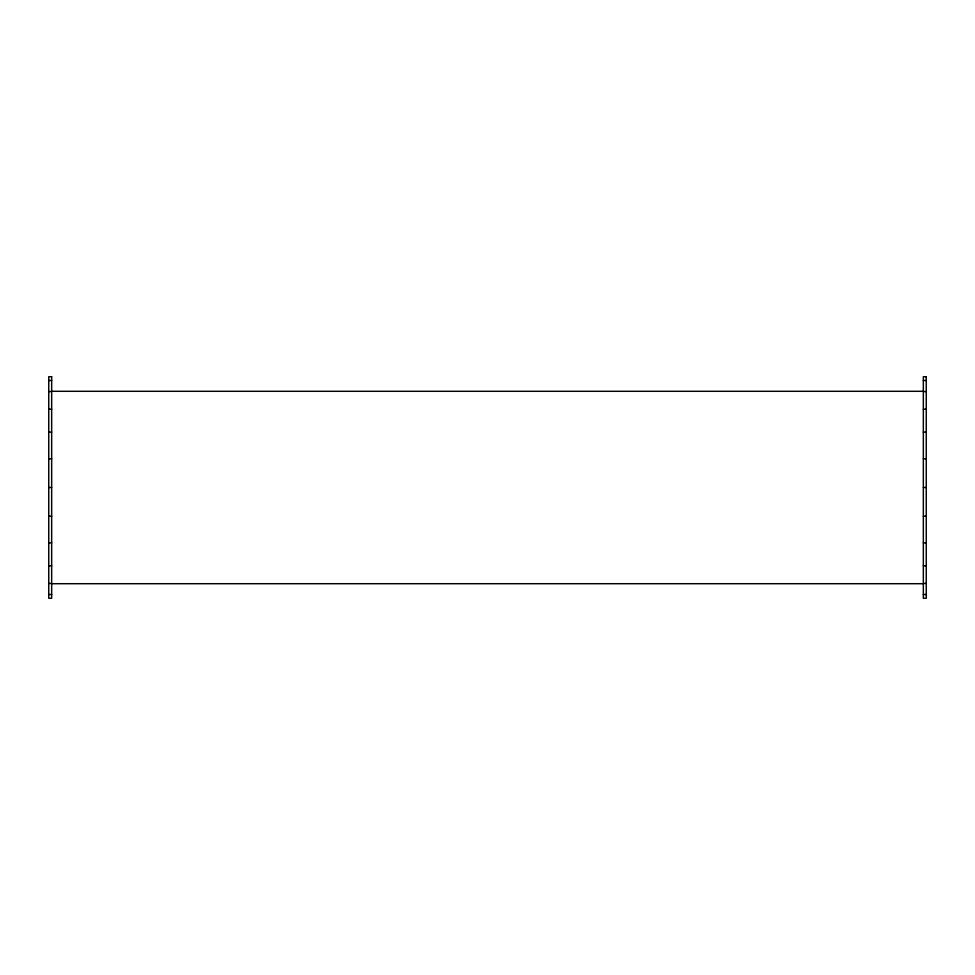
<?xml version="1.0" encoding="UTF-8"?>
<svg xmlns="http://www.w3.org/2000/svg" width="975" height="975" viewBox="0 0 975 975"><rect width="100%" height="100%" fill="white"/><g stroke="black" fill="none" stroke-linecap="round" stroke-linejoin="round"><path stroke-width="1.46" d="M48.75 380.494L51.663 380.494M923.337 380.494L926.25 380.494M51.663 391.292L923.337 391.292M48.75 391.56L51.663 391.56M923.337 391.56L926.25 391.56M48.75 409.171L51.663 409.171M923.337 409.171L926.25 409.171M48.75 432.108L51.663 432.108M923.337 432.108L926.25 432.108M48.75 458.823L51.663 458.823M923.337 458.823L926.25 458.823M48.75 487.5L51.663 487.5M923.337 487.5L926.25 487.5M48.75 516.177L51.663 516.177M923.337 516.177L926.25 516.177M48.75 542.892L51.663 542.892M923.337 542.892L926.25 542.892M48.75 565.829L51.663 565.829M923.337 565.829L926.25 565.829M48.75 583.44L51.663 583.44M923.337 583.44L926.25 583.44M51.663 583.708L923.337 583.708M48.75 594.506L51.663 594.506M923.337 594.506L926.25 594.506M51.663 376.716L48.75 376.716L48.75 598.284L51.663 598.284L51.663 376.716M926.25 376.716L923.337 376.716L923.337 598.284L926.25 598.284L926.25 376.716"/></g></svg>
